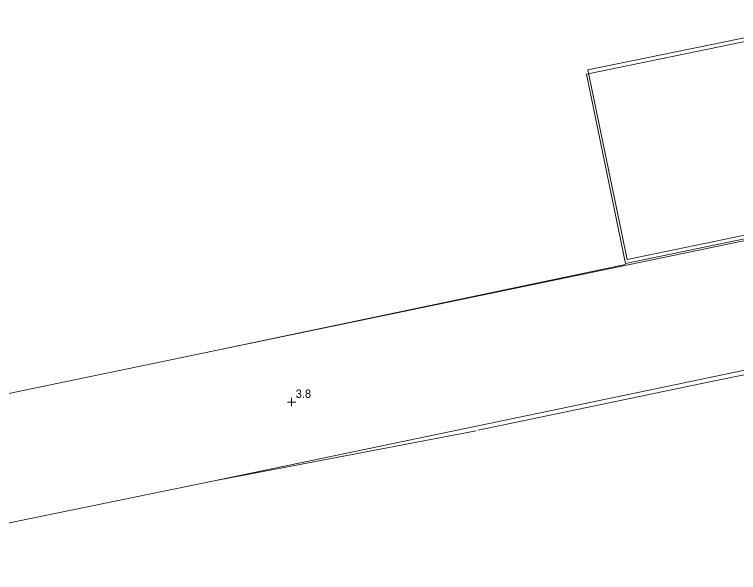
# Model space of a CAD drawing. Header units: millimetres. Extents: x 833924389 to 835767163, y 817400000 to 818811854.
# Drawn here: x 835226149 to 835313287, y 817564473 to 817631585 of the extents above; entities that cross this region are included whole.
import ezdxf

# ---------------------------------------------------------------- set-up
doc = ezdxf.new("R2010")
doc.units = ezdxf.units.MM
doc.header["$LTSCALE"] = 10
doc.header["$MEASUREMENT"] = 0
doc.layers.add('01_Base_Plan', color=5, linetype='Continuous', lineweight=5)
doc.styles.add('11SW4B$0$Style-ENGINEERING', font='ENGINEERING.shx')

# ---------------------------------------------------------------- blocks, each defined once
blk = doc.blocks.new('11SW4B$0$SPOTHT')
at = {"layer": '01_Base_Plan', "linetype": 'Continuous', "lineweight": 13}
for p, q in [((-0.5, 0), (0.5, 0)), ((0, -0.5), (0, 0.5))]:
    blk.add_line(p, q, dxfattribs=at)

msp = doc.modelspace()

# ---------------------------------------------------------------- linework, layer by layer
at = {"layer": '01_Base_Plan', "linetype": 'Continuous'}
for p, q in [((835250000, 817591111), (835299697, 817601530)), ((835281709, 817581512), (835250000, 817575451))]:
    msp.add_line(p, q, dxfattribs=at)
at = {"layer": '01_Base_Plan', "linetype": 'Continuous', "flags": 128}
for points in [[(835299673, 817601654), (835332782, 817608483), (835328089, 817631241), (835294980, 817624412), (835299673, 817601654)], [(835295169, 817624924), (835327722, 817631585), (835328386, 817628392), (835330739, 817617081), (835332446, 817608865), (835299900, 817602128), (835295169, 817624924)], [(835281941, 817581575), (835308679, 817587146), (835330188, 817591570), (835335824, 817592646)]]:
    msp.add_lwpolyline(points, dxfattribs=at)
at = {"layer": '01_Base_Plan', "flags": 128}
for points in [[(835332446, 817608865), (835332581, 817608224), (835325128, 817606680), (835250000, 817591111)], [(835302141, 817586319), (835328257, 817591763), (835335883, 817593352), (835339230, 817577323)], [(835155412, 817564473), (835154863, 817567076), (835154773, 817567711), (835154805, 817568117), (835154859, 817568623), (835155176, 817569432), (835155750, 817570236), (835156316, 817570838), (835156832, 817571262), (835157320, 817571584), (835157957, 817571881), (835158648, 817572150), (835250000, 817591111)], [(835250000, 817575451), (835302141, 817586319)], [(835250000, 817575451), (835217699, 817568827)]]:
    msp.add_lwpolyline(points, dxfattribs=at)

# ---------------------------------------------------------------- block references
at = {"layer": '01_Base_Plan', "linetype": 'Continuous', "xscale": 1000, "yscale": 1000, "zscale": 1000}
msp.add_blockref('11SW4B$0$SPOTHT', (835259490, 817584978, 3800), dxfattribs=at)

# ---------------------------------------------------------------- texts
at = {"layer": '01_Base_Plan', "linetype": 'Continuous', "style": '11SW4B$0$Style-ENGINEERING'}
msp.add_text('3.8', height=1000, dxfattribs=at).set_placement((835259990, 817585478, 3800))

doc.saveas('drawing.dxf')
